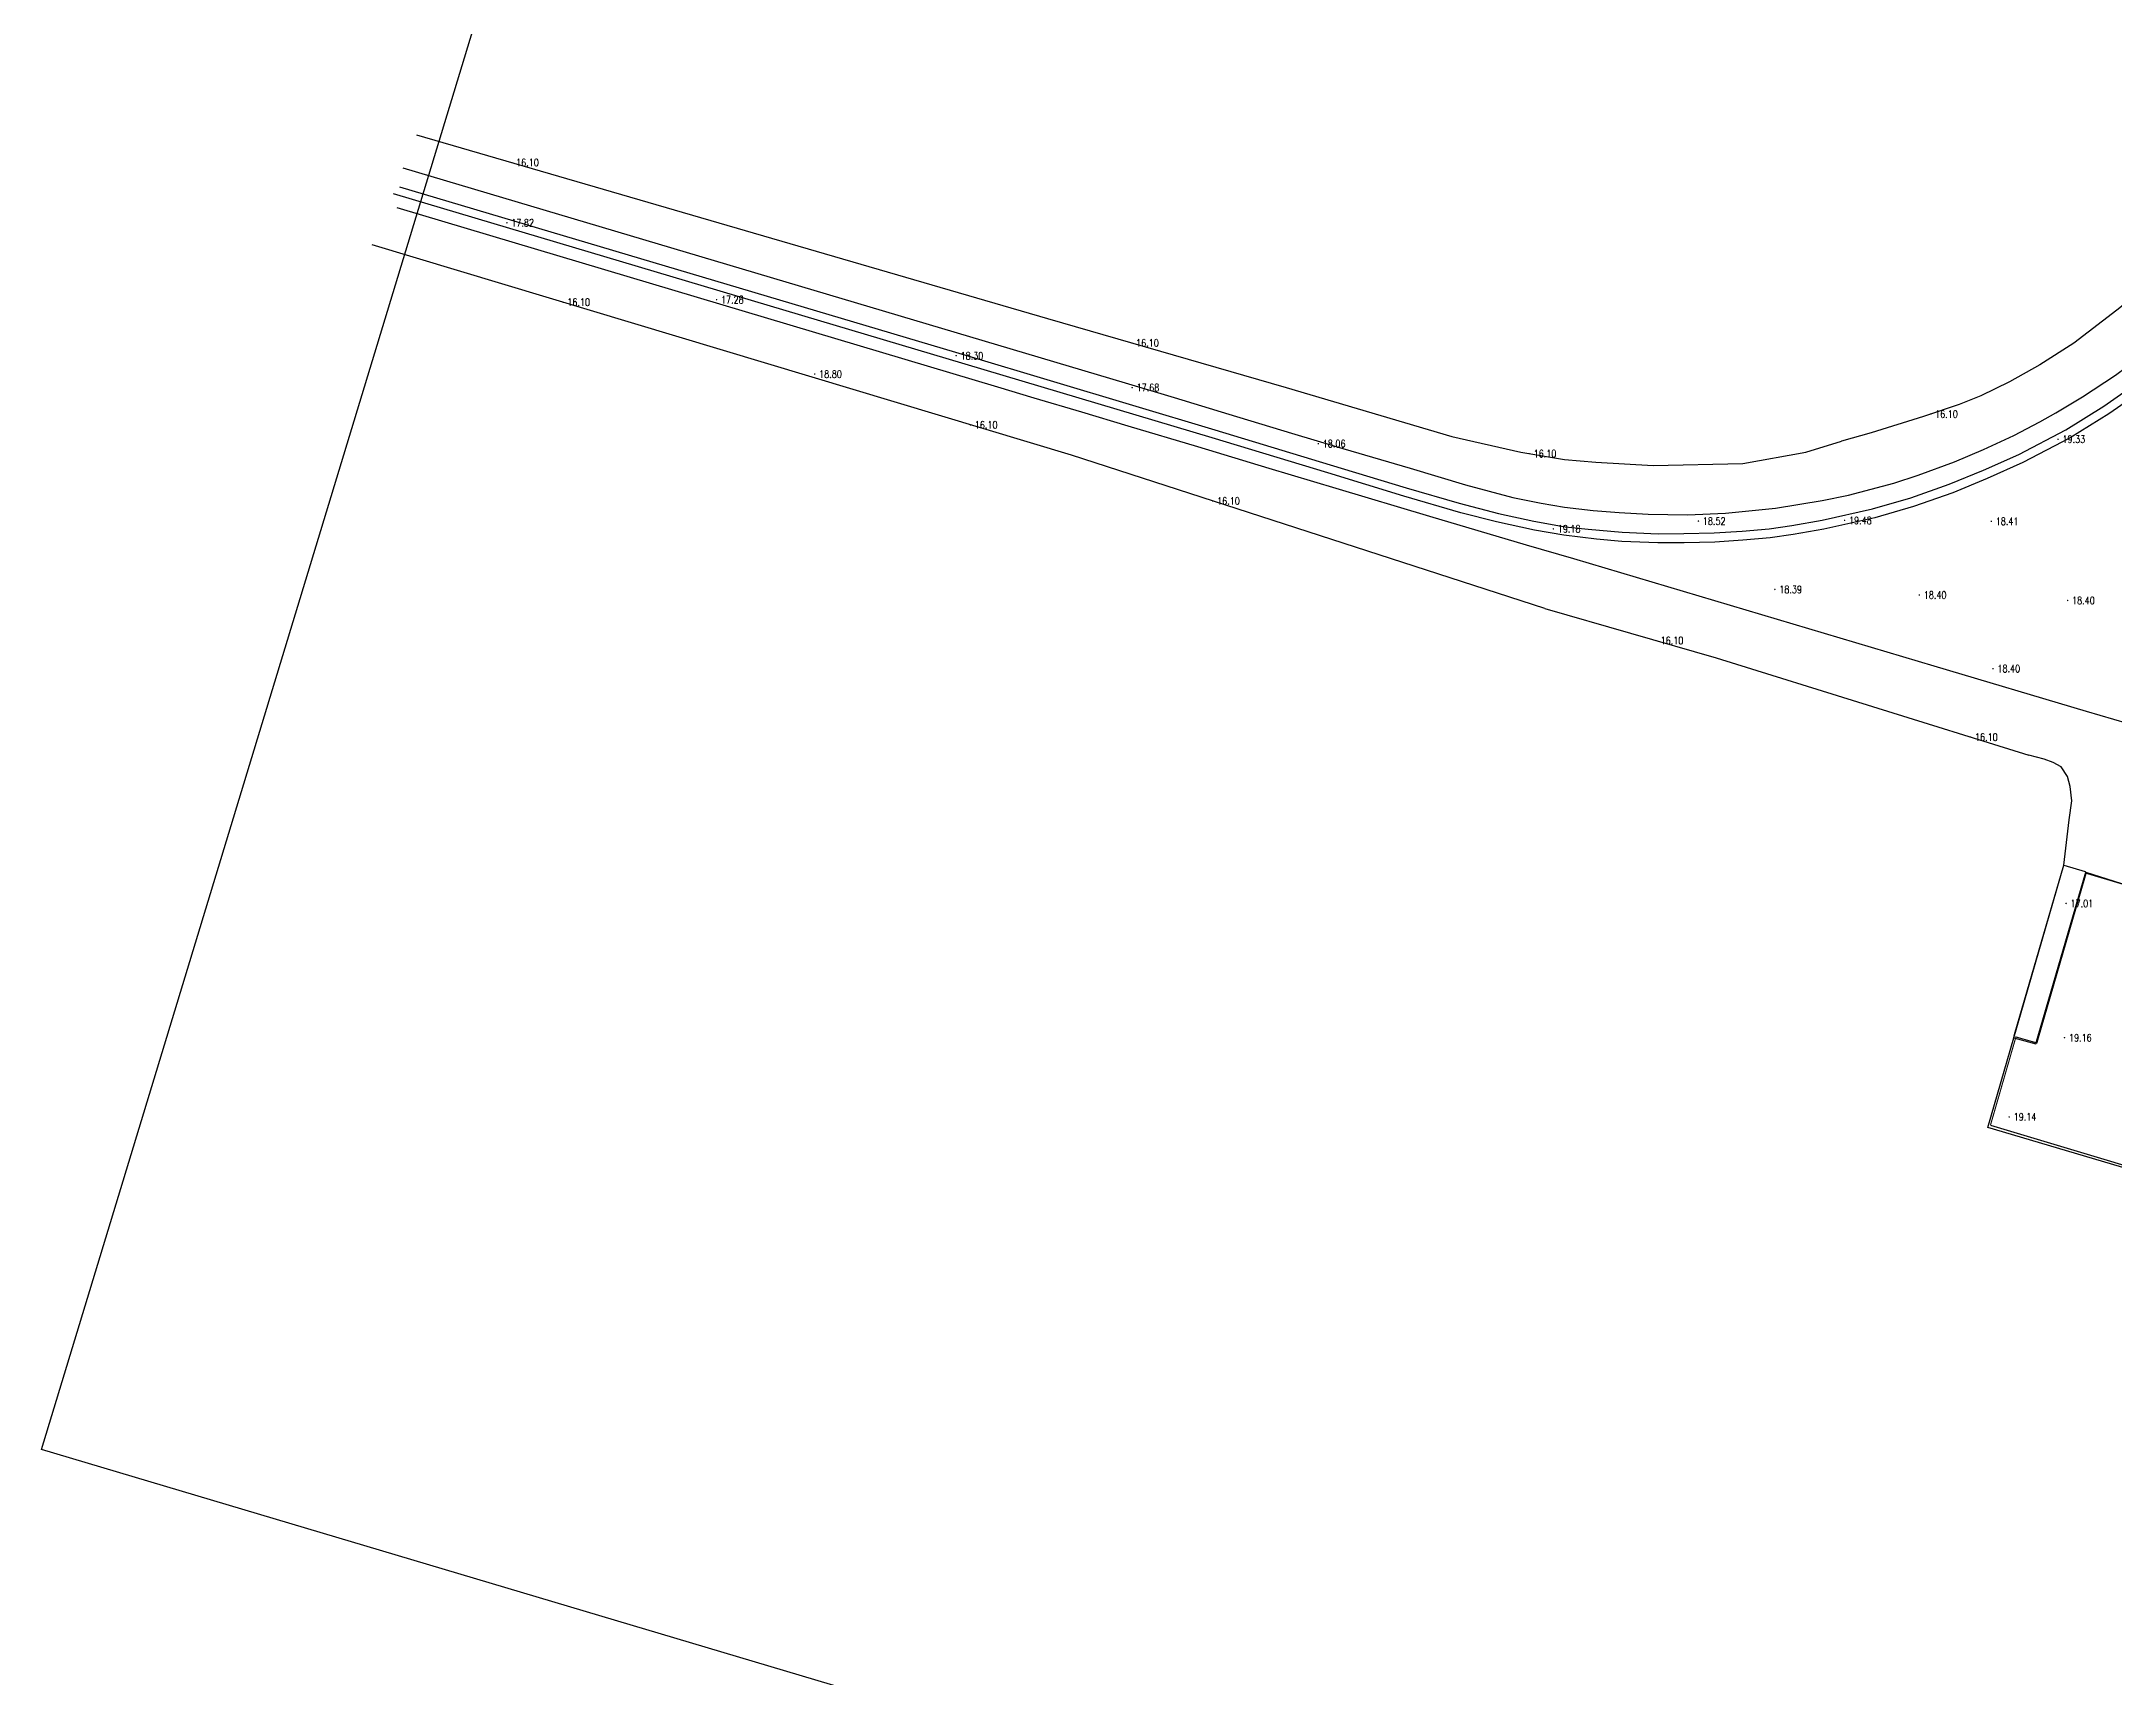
# Model space of a CAD drawing. Extents: x 404846 to 408477, y 3390929 to 3392894.
# Drawn here: x 404846.4 to 405127.9, y 3391857.4 to 3392079.5 of the extents above; entities that cross this region are included whole.
import ezdxf
from ezdxf.enums import TextEntityAlignment as Align

# ---------------------------------------------------------------- set-up
doc = ezdxf.new("R2010")
doc.units = 0
doc.header["$LTSCALE"] = 0.5
doc.layers.get('0').update_dxf_attribs({"linetype": 'CONTINUOUS'})
for name, color, linetype in [('DLSS', 4, 'CONTINUOUS'), ('DMTZ', 3, 'CONTINUOUS'), ('GCD', 1, 'CONTINUOUS'), ('JMD', 6, 'CONTINUOUS'), ('SXSS', 5, 'CONTINUOUS'), ('作业范围', 7, 'CONTINUOUS')]:
    doc.layers.add(name, color=color, linetype=linetype)
doc.styles.add('HZ', font='rs.shx', dxfattribs={"width": 0.8, "bigfont": 'hztxt.shx'})
doc.linetypes.add('10421', pattern='A,2,[150,AAA.SHX,S=0.5,R=0,X=0,Y=0.5],1e-11', length=2)
doc.linetypes.add('10422', pattern='A,0.75,[150,AAA.SHX,S=0.5,R=0,X=0,Y=0.5],1.5,[177,AAA.SHX,S=1,R=0,X=0,Y=0.4],0.75', length=3)
doc.linetypes.add('443', pattern='A,5,[169,AAA.SHX,S=0.83,R=0,X=0,Y=0],5', length=10)
doc.linetypes.add('444', pattern='A,4.5,[145,AAA.SHX,S=1,R=0,X=0,Y=1],4.5,-0.5,[146,AAA.SHX,S=1,R=0,X=0,Y=0],-0.5', length=10)

# ---------------------------------------------------------------- blocks, each defined once
blk = doc.blocks.new('GC200')
at = {"linetype": 'Continuous', "const_width": 0.2, "flags": 128}
blk.add_lwpolyline([(-0.1, 0, 1), (0.1, 0, 1)], format="xyb", close=True, dxfattribs=at)

msp = doc.modelspace()

# ---------------------------------------------------------------- linework, layer by layer
at = {"layer": 'DLSS', "linetype": 'Continuous', "elevation": 18.929, "flags": 128}
msp.add_lwpolyline([(405398.436, 3391806.401), (405328.076, 3391827.217), (405308.947, 3391832.852), (405212.765, 3391861.489), (405147.516, 3391880.769), (405158.624, 3391917.895), (405110.647, 3391932.098), (405114.168, 3391944.278), (405114.283, 3391944.715), (405120.972, 3391967.686), (405123.886, 3391966.825), (405123.974, 3391966.739), (405130.656, 3391964.619)], dxfattribs=at)
at = {"layer": 'DMTZ', "linetype": '10422', "flags": 128}
for points, elevation in [([(405106.131, 3392022.47), (405110.088, 3392024.114), (405114.175, 3392026.017), (405117.728, 3392027.881), (405119.911, 3392029.116), (405123.497, 3392031.29), (405128.003, 3392034.22), (405131.163, 3392036.566), (405134.972, 3392039.611), (405138.595, 3392042.823), (405142.499, 3392046.564), (405144.862, 3392049.087), (405147.452, 3392052.035), (405150.174, 3392055.467), (405153.346, 3392059.755), (405155.351, 3392062.705), (405157.435, 3392061.281)], 18.541), ([(404894.956, 3392059.789), (404972.164, 3392036.836)], 17.951), ([(404895.423, 3392062.367), (404972.378, 3392039.462)], 17.04), ([(404971.787, 3392035.707), (404894.162, 3392058.848)], 17.906), ([(404976.23, 3392032.575), (404894.642, 3392056.957)], 17.325), ([(404972.378, 3392039.462), (404993.519, 3392033.169), (405000.164, 3392031.189), (405007.61, 3392028.946), (405016.105, 3392026.349), (405023.051, 3392024.277), (405032.222, 3392021.595), (405039.718, 3392019.323), (405046.147, 3392017.622), (405049.983, 3392016.843), (405053.153, 3392016.314), (405057.07, 3392015.872), (405060.613, 3392015.563), (405064.52, 3392015.369), (405069.854, 3392015.262), (405075.041, 3392015.475), (405081.815, 3392016.163), (405088.171, 3392017.198), (405091.714, 3392017.942), (405097.911, 3392019.577), (405101.181, 3392020.647), (405106.131, 3392022.47)], 18.028), ([(405105.889, 3392018.257), (405100.561, 3392016.383), (405095.294, 3392014.854), (405088.384, 3392013.306), (405084.222, 3392012.582), (405081.106, 3392012.138), (405077.389, 3392011.805), (405073.564, 3392011.574), (405069.404, 3392011.46), (405065.861, 3392011.455), (405060.937, 3392011.665), (405057.534, 3392011.955), (405053.09, 3392012.499), (405049.106, 3392013.201), (405043.936, 3392014.299), (405039.113, 3392015.554), (405031.355, 3392017.809), (405021.033, 3392020.965), (405005.338, 3392025.714), (404971.787, 3392035.707)], 19.08), ([(404972.164, 3392036.836), (405005.668, 3392026.822), (405021.37, 3392022.072), (405031.68, 3392018.919), (405038.88, 3392016.831), (405044.204, 3392015.425), (405048.996, 3392014.401), (405053.272, 3392013.643), (405056.381, 3392013.306)], 18.831), ([(405136.211, 3391985.005), (405133.345, 3391985.862), (405124.077, 3391988.581), (405103.391, 3391994.695), (405054.448, 3392009.288), (405048.023, 3392011.135), (405034.863, 3392015.046), (405022.154, 3392018.851), (405013.079, 3392021.548), (405003.362, 3392024.506), (404993.907, 3392027.295), (404987.613, 3392029.185), (404981.161, 3392031.114), (404976.23, 3392032.575)], 18.136), ([(405056.381, 3392013.306), (405061.017, 3392012.91), (405065.887, 3392012.702), (405069.386, 3392012.707), (405073.509, 3392012.82), (405077.295, 3392013.049), (405080.962, 3392013.377), (405084.027, 3392013.814), (405088.14, 3392014.53), (405094.983, 3392016.063), (405100.18, 3392017.572), (405105.414, 3392019.412)], 19.27)]:
    msp.add_lwpolyline(points, dxfattribs=dict(at, elevation=elevation))
at = {"layer": 'DMTZ', "linetype": '10421', "flags": 128}
for points, elevation in [([(405105.414, 3392019.412), (405110.073, 3392021.326), (405114.86, 3392023.471), (405121.226, 3392026.816), (405126.407, 3392030.033), (405131.959, 3392033.888), (405136.82, 3392037.773), (405142.967, 3392043.38), (405146.97, 3392047.577), (405149.465, 3392050.382), (405153.253, 3392055.16), (405155.754, 3392058.662), (405157.435, 3392061.281), (405158.485, 3392060.606), (405156.788, 3392057.961), (405154.251, 3392054.409), (405150.422, 3392049.579), (405147.888, 3392046.731), (405143.84, 3392042.487), (405137.632, 3392036.824), (405132.705, 3392032.886), (405127.093, 3392028.99), (405121.846, 3392025.732), (405115.406, 3392022.347), (405110.565, 3392020.179), (405105.889, 3392018.257)], 19.478), ([(405114.168, 3391944.278), (405117.188, 3391943.465), (405123.974, 3391966.739)], 19.137)]:
    msp.add_lwpolyline(points, dxfattribs=dict(at, elevation=elevation))
at = {"layer": 'JMD', "linetype": '443', "const_width": 0.15, "elevation": 21.988, "flags": 128}
msp.add_lwpolyline([(405130.988, 3391964.52), (405124.011, 3391966.602), (405117.324, 3391943.558), (405114.471, 3391944.377), (405111.019, 3391932.416)], dxfattribs=at)
at = {"layer": 'JMD', "linetype": '444', "elevation": 20.495, "flags": 128}
msp.add_lwpolyline([(405111.019, 3391932.416), (405127.293, 3391927.495), (405134.723, 3391925.261), (405158.832, 3391918.113)], dxfattribs=at)
at = {"layer": 'SXSS', "linetype": 'Continuous', "elevation": 16.1, "flags": 128}
for points in [[(405152.417, 3392071.817), (405148.888, 3392066.683), (405143.985, 3392059.329), (405137.343, 3392051.53), (405133.47, 3392047.377), (405131.674, 3392045.823), (405128.174, 3392043.065), (405122.351, 3392038.581), (405117.736, 3392035.649), (405113.585, 3392033.333), (405109.695, 3392031.413), (405106.747, 3392030.265), (405101.928, 3392028.62), (405094.809, 3392026.387), (405090.808, 3392025.263)], [(404897.289, 3392066.848), (404982.949, 3392041.901), (405015.388, 3392032.545), (405037.873, 3392025.902), (405047.233, 3392023.756), (405053.169, 3392022.782), (405057.416, 3392022.413), (405065.219, 3392021.964), (405077.385, 3392022.24), (405085.938, 3392023.76), (405090.808, 3392025.263)], [(405050.48, 3392002.554), (404986.215, 3392023.351), (404891.272, 3392051.922)], [(405050.48, 3392002.554), (405073.775, 3391995.841), (405116.224, 3391982.63)], [(405110.647, 3391932.098), (405114.168, 3391944.278), (405120.972, 3391967.686), (405121.697, 3391973.837), (405122.076, 3391976.428), (405121.831, 3391978.388), (405121.495, 3391979.752), (405120.61, 3391981.035), (405119.508, 3391981.657), (405118.298, 3391982.107), (405116.224, 3391982.63)], [(405212.765, 3391861.489), (405147.516, 3391880.769), (405158.624, 3391917.895), (405110.647, 3391932.098)]]:
    msp.add_lwpolyline(points, dxfattribs=at)
at = {"layer": '作业范围'}
msp.add_lwpolyline([(408477.137, 3391790.398), (408067.337, 3390929.379), (404846.358, 3391888.38), (405152.269, 3392894.287)], close=True, dxfattribs=at)

# ---------------------------------------------------------------- block references
at = {"layer": 'GCD', "linetype": 'Continuous'}
ref = msp.add_blockref('GC200', (404910.208, 3392063.086, 16.1), dxfattribs=dict(at, xscale=0.5, yscale=0.5, zscale=0.5))
ref.add_attrib('height', '16.10', dxfattribs={"linetype": 'Continuous', "height": 1, "style": 'HZ', "width": 0.8}).set_placement((404910.808, 3392063.086, 16.1), align=Align.MIDDLE_LEFT)
ref = msp.add_blockref('GC200', (404909.559, 3392054.911, 17.816), dxfattribs=dict(at, xscale=0.5, yscale=0.5, zscale=0.5))
ref.add_attrib('height', '17.82', dxfattribs={"linetype": 'Continuous', "height": 1, "style": 'HZ', "width": 0.8}).set_placement((404910.159, 3392054.911, 17.816), align=Align.MIDDLE_LEFT)
ref = msp.add_blockref('GC200', (404917.163, 3392044.131, 16.1), dxfattribs=dict(at, xscale=0.5, yscale=0.5, zscale=0.5))
ref.add_attrib('height', '16.10', dxfattribs={"linetype": 'Continuous', "height": 1, "style": 'HZ', "width": 0.8}).set_placement((404917.763, 3392044.131, 16.1), align=Align.MIDDLE_LEFT)
ref = msp.add_blockref('GC200', (404938.03, 3392044.474, 17.281), dxfattribs=dict(at, xscale=0.5, yscale=0.5, zscale=0.5))
ref.add_attrib('height', '17.28', dxfattribs={"linetype": 'Continuous', "height": 1, "style": 'HZ', "width": 0.8}).set_placement((404938.63, 3392044.474, 17.281), align=Align.MIDDLE_LEFT)
ref = msp.add_blockref('GC200', (404970.567, 3392036.865, 18.3), dxfattribs=dict(at, xscale=0.5, yscale=0.5, zscale=0.5))
ref.add_attrib('height', '18.30', dxfattribs={"linetype": 'Continuous', "height": 1, "style": 'HZ', "width": 0.8}).set_placement((404971.167, 3392036.865, 18.3), align=Align.MIDDLE_LEFT)
ref = msp.add_blockref('GC200', (404994.4, 3392038.598, 16.1), dxfattribs=dict(at, xscale=0.5, yscale=0.5, zscale=0.5))
ref.add_attrib('height', '16.10', dxfattribs={"linetype": 'Continuous', "height": 1, "style": 'HZ', "width": 0.8}).set_placement((404995, 3392038.598, 16.1), align=Align.MIDDLE_LEFT)
ref = msp.add_blockref('GC200', (404951.358, 3392034.379, 18.8), dxfattribs=dict(at, xscale=0.5, yscale=0.5, zscale=0.5))
ref.add_attrib('height', '18.80', dxfattribs={"linetype": 'Continuous', "height": 1, "style": 'HZ', "width": 0.8}).set_placement((404951.958, 3392034.379, 18.8), align=Align.MIDDLE_LEFT)
ref = msp.add_blockref('GC200', (404994.465, 3392032.54, 17.68), dxfattribs=dict(at, xscale=0.5, yscale=0.5, zscale=0.5))
ref.add_attrib('height', '17.68', dxfattribs={"linetype": 'Continuous', "height": 1, "style": 'HZ', "width": 0.8}).set_placement((404995.065, 3392032.54, 17.68), align=Align.MIDDLE_LEFT)
ref = msp.add_blockref('GC200', (405102.888, 3392028.948, 16.1), dxfattribs=dict(at, xscale=0.5, yscale=0.5, zscale=0.5))
ref.add_attrib('height', '16.10', dxfattribs={"linetype": 'Continuous', "height": 1, "style": 'HZ', "width": 0.8}).set_placement((405103.488, 3392028.948, 16.1), align=Align.MIDDLE_LEFT)
ref = msp.add_blockref('GC200', (404972.507, 3392027.476, 16.1), dxfattribs=dict(at, xscale=0.5, yscale=0.5, zscale=0.5))
ref.add_attrib('height', '16.10', dxfattribs={"linetype": 'Continuous', "height": 1, "style": 'HZ', "width": 0.8}).set_placement((404973.107, 3392027.476, 16.1), align=Align.MIDDLE_LEFT)
ref = msp.add_blockref('GC200', (405120.194, 3392025.52, 19.328), dxfattribs=dict(at, xscale=0.5, yscale=0.5, zscale=0.5))
ref.add_attrib('height', '19.33', dxfattribs={"linetype": 'Continuous', "height": 1, "style": 'HZ', "width": 0.8}).set_placement((405120.794, 3392025.52, 19.328), align=Align.MIDDLE_LEFT)
ref = msp.add_blockref('GC200', (405019.744, 3392024.927, 18.056), dxfattribs=dict(at, xscale=0.5, yscale=0.5, zscale=0.5))
ref.add_attrib('height', '18.06', dxfattribs={"linetype": 'Continuous', "height": 1, "style": 'HZ', "width": 0.8}).set_placement((405020.344, 3392024.927, 18.056), align=Align.MIDDLE_LEFT)
ref = msp.add_blockref('GC200', (405048.381, 3392023.568, 16.1), dxfattribs=dict(at, xscale=0.5, yscale=0.5, zscale=0.5))
ref.add_attrib('height', '16.10', dxfattribs={"linetype": 'Continuous', "height": 1, "style": 'HZ', "width": 0.8}).set_placement((405048.981, 3392023.568, 16.1), align=Align.MIDDLE_LEFT)
ref = msp.add_blockref('GC200', (405005.395, 3392017.144, 16.1), dxfattribs=dict(at, xscale=0.5, yscale=0.5, zscale=0.5))
ref.add_attrib('height', '16.10', dxfattribs={"linetype": 'Continuous', "height": 1, "style": 'HZ', "width": 0.8}).set_placement((405005.995, 3392017.144, 16.1), align=Align.MIDDLE_LEFT)
ref = msp.add_blockref('GC200', (405071.362, 3392014.409, 18.522), dxfattribs=dict(at, xscale=0.5, yscale=0.5, zscale=0.5))
ref.add_attrib('height', '18.52', dxfattribs={"linetype": 'Continuous', "height": 1, "style": 'HZ', "width": 0.8}).set_placement((405071.962, 3392014.409, 18.522), align=Align.MIDDLE_LEFT)
ref = msp.add_blockref('GC200', (405091.202, 3392014.508, 19.478), dxfattribs=dict(at, xscale=0.5, yscale=0.5, zscale=0.5))
ref.add_attrib('height', '19.48', dxfattribs={"linetype": 'Continuous', "height": 1, "style": 'HZ', "width": 0.8}).set_placement((405091.802, 3392014.508, 19.478), align=Align.MIDDLE_LEFT)
ref = msp.add_blockref('GC200', (405111.13, 3392014.382, 18.408), dxfattribs=dict(at, xscale=0.5, yscale=0.5, zscale=0.5))
ref.add_attrib('height', '18.41', dxfattribs={"linetype": 'Continuous', "height": 1, "style": 'HZ', "width": 0.8}).set_placement((405111.73, 3392014.382, 18.408), align=Align.MIDDLE_LEFT)
ref = msp.add_blockref('GC200', (405051.668, 3392013.356, 19.183), dxfattribs=dict(at, xscale=0.5, yscale=0.5, zscale=0.5))
ref.add_attrib('height', '19.18', dxfattribs={"linetype": 'Continuous', "height": 1, "style": 'HZ', "width": 0.8}).set_placement((405052.268, 3392013.356, 19.183), align=Align.MIDDLE_LEFT)
ref = msp.add_blockref('GC200', (405081.736, 3392005.13, 18.388), dxfattribs=dict(at, xscale=0.5, yscale=0.5, zscale=0.5))
ref.add_attrib('height', '18.39', dxfattribs={"linetype": 'Continuous', "height": 1, "style": 'HZ', "width": 0.8}).set_placement((405082.336, 3392005.13, 18.388), align=Align.MIDDLE_LEFT)
ref = msp.add_blockref('GC200', (405101.358, 3392004.379, 18.4), dxfattribs=dict(at, xscale=0.5, yscale=0.5, zscale=0.5))
ref.add_attrib('height', '18.40', dxfattribs={"linetype": 'Continuous', "height": 1, "style": 'HZ', "width": 0.8}).set_placement((405101.958, 3392004.379, 18.4), align=Align.MIDDLE_LEFT)
ref = msp.add_blockref('GC200', (405121.485, 3392003.636, 18.4), dxfattribs=dict(at, xscale=0.5, yscale=0.5, zscale=0.5))
ref.add_attrib('height', '18.40', dxfattribs={"linetype": 'Continuous', "height": 1, "style": 'HZ', "width": 0.8}).set_placement((405122.085, 3392003.636, 18.4), align=Align.MIDDLE_LEFT)
ref = msp.add_blockref('GC200', (405065.627, 3391998.189, 16.1), dxfattribs=dict(at, xscale=0.5, yscale=0.5, zscale=0.5))
ref.add_attrib('height', '16.10', dxfattribs={"linetype": 'Continuous', "height": 1, "style": 'HZ', "width": 0.8}).set_placement((405066.227, 3391998.189, 16.1), align=Align.MIDDLE_LEFT)
ref = msp.add_blockref('GC200', (405111.358, 3391994.379, 18.4), dxfattribs=dict(at, xscale=0.5, yscale=0.5, zscale=0.5))
ref.add_attrib('height', '18.40', dxfattribs={"linetype": 'Continuous', "height": 1, "style": 'HZ', "width": 0.8}).set_placement((405111.958, 3391994.379, 18.4), align=Align.MIDDLE_LEFT)
ref = msp.add_blockref('GC200', (405108.311, 3391985.093, 16.1), dxfattribs=dict(at, xscale=0.5, yscale=0.5, zscale=0.5))
ref.add_attrib('height', '16.10', dxfattribs={"linetype": 'Continuous', "height": 1, "style": 'HZ', "width": 0.8}).set_placement((405108.911, 3391985.093, 16.1), align=Align.MIDDLE_LEFT)
ref = msp.add_blockref('GC200', (405121.285, 3391962.504, 17.012), dxfattribs=dict(at, xscale=0.5, yscale=0.5, zscale=0.5))
ref.add_attrib('height', '17.01', dxfattribs={"linetype": 'Continuous', "height": 1, "style": 'HZ', "width": 0.8}).set_placement((405121.885, 3391962.504, 17.012), align=Align.MIDDLE_LEFT)
ref = msp.add_blockref('GC200', (405121.071, 3391944.272, 19.163), dxfattribs=dict(at, xscale=0.5, yscale=0.5, zscale=0.5))
ref.add_attrib('height', '19.16', dxfattribs={"linetype": 'Continuous', "height": 1, "style": 'HZ', "width": 0.8}).set_placement((405121.671, 3391944.272, 19.163), align=Align.MIDDLE_LEFT)
ref = msp.add_blockref('GC200', (405113.558, 3391933.522, 19.135), dxfattribs=dict(at, xscale=0.5, yscale=0.5, zscale=0.5))
ref.add_attrib('height', '19.14', dxfattribs={"linetype": 'Continuous', "height": 1, "style": 'HZ', "width": 0.8}).set_placement((405114.158, 3391933.522, 19.135), align=Align.MIDDLE_LEFT)

doc.saveas('drawing.dxf')
